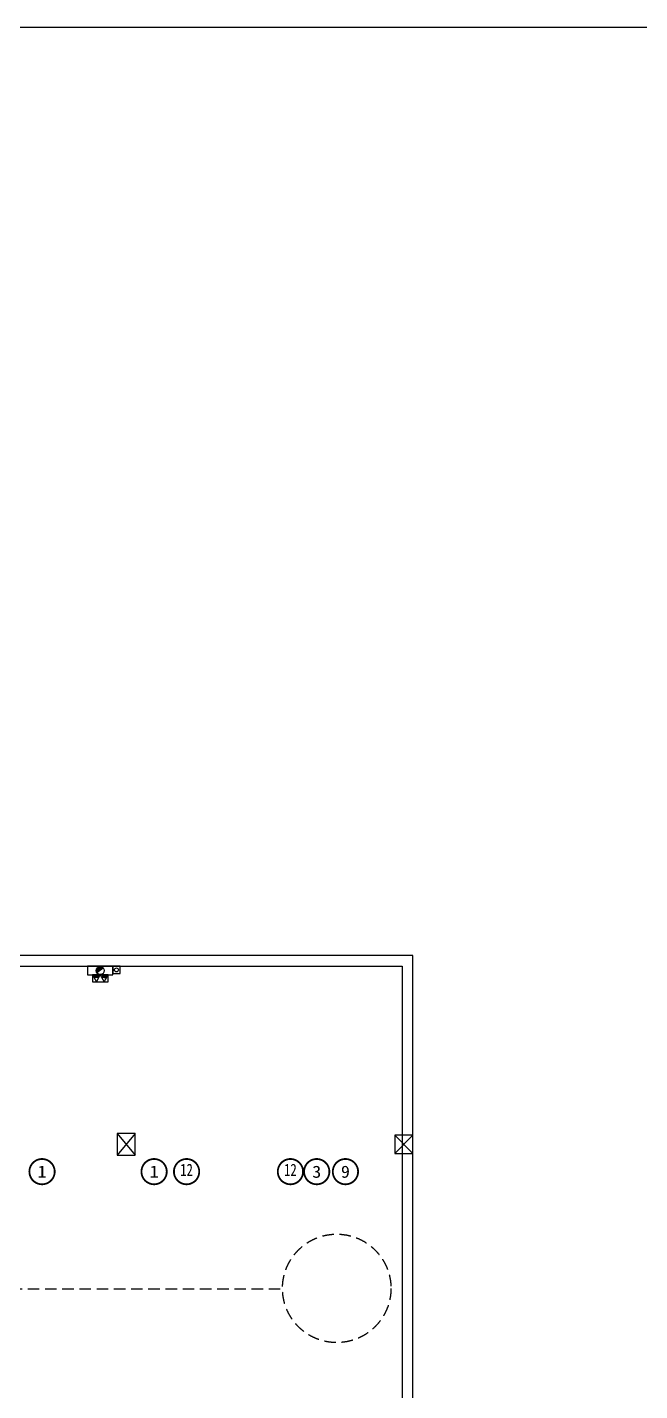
# Model space of a CAD drawing. Header units: millimetres. Extents: x -248992 to 1906102, y -24098 to 332602.
# Drawn here: x 893149 to 910092, y 294883 to 332602 of the extents above; entities that cross this region are included whole.
import ezdxf
from ezdxf.enums import TextEntityAlignment as Align

# ---------------------------------------------------------------- set-up
doc = ezdxf.new("R2010")
doc.units = ezdxf.units.MM
doc.header["$LTSCALE"] = 100
doc.linetypes.add('A6-DK-B1F$0$HIDDEN2', pattern=[4.7625, 3.175, -1.5875])
for name, color, linetype in [('A6-DK-B1F$0$A-TRACK', 77, 'A6-DK-B1F$0$HIDDEN2'), ('A6-W-B1$0$S-WALL-S', 4, 'Continuous'), ('TP-DK-1(xhs)$0$P-J-DIM-L', 70, 'Continuous'), ('TP-DK-1(xhs)$0$P-X-L', 240, 'Continuous'), ('TP-DK-1(xhs)$0$P-X-M', 2, 'Continuous'), ('TP-DK-1(xhs)$0$P-X-X', 1, 'Continuous'), ('xref(dwg引用图层)', 7, 'Continuous')]:
    doc.layers.add(name, color=color, linetype=linetype)
doc.layers.add('A6-W-B1$0$S-EDIT', color=241, linetype='Continuous', plot=False)
doc.layers.add('LVTRY', color=6, linetype='Continuous', lineweight=18)
doc.layers.add('PUB_TEXT', color=7, linetype='Continuous', lineweight=15)
doc.layers.add('yichutu', color=7, linetype='Continuous', true_color=0xffffff, plot=False)
doc.styles.add('-黑体', font='simhei.ttf')

# ---------------------------------------------------------------- blocks, each defined once
blk = doc.blocks.new('TP-DK-1(xhs)$0$PG01.1')
at = {"color": 1}
for p, q in [((108, 187), (0, 0)), ((80, 72), (66, 58)), ((89, 72), (66, 48)), ((99, 72), (66, 39)), ((109, 72), (66, 29)), ((118, 72), (66, 20)), ((128, 72), (66, 10)), ((138, 72), (66, 0)), ((147, 72), (76, 0)), ((150, 65), (85, 0)), ((150, 56), (94, 0)), ((150, 46), (104, 0)), ((216, 0), (108, 187)), ((150, 36), (114, 0)), ((150, 27), (123, 0)), ((150, 17), (133, 0)), ((150, 8), (142, 0)), ((324, 187), (216, 0)), ((296, 72), (282, 58)), ((305, 72), (282, 48)), ((315, 72), (282, 39)), ((325, 72), (282, 29)), ((334, 72), (282, 20)), ((344, 72), (282, 10)), ((354, 72), (282, 0)), ((363, 72), (292, 0)), ((366, 65), (301, 0)), ((366, 56), (310, 0)), ((366, 46), (320, 0)), ((432, 0), (324, 187)), ((366, 36), (330, 0)), ((366, 27), (339, 0)), ((366, 17), (349, 0)), ((366, 8), (358, 0))]:
    blk.add_line(p, q, dxfattribs=at)
at = {"color": 2}
for p, q in [((0, 0), (216, 0)), ((216, 0), (432, 0))]:
    blk.add_line(p, q, dxfattribs=at)
at = {"color": 1}
for points in [[(0, 0), (436, 0), (436, 190), (0, 190)], [(66, 72), (150, 72), (150, 0), (66, 0)], [(282, 72), (366, 72), (366, 0), (282, 0)]]:
    blk.add_lwpolyline(points, close=True, dxfattribs=at)
blk = doc.blocks.new('TP-DK-1(xhs)$0$PG02.4')
blk.add_hatch(color=1).paths.add_polyline_path([(265, 48, 0.699012), (461, 120, 0.141488), (444, 179)])
at = {"color": 1}
blk.add_line((265, 48), (444, 179), dxfattribs=at)
blk.add_lwpolyline([(0, 0), (700, 0), (700, 240), (0, 240)], close=True, dxfattribs=at)
blk.add_circle((350, 120), 111, dxfattribs=at)
blk = doc.blocks.new('TP-DK-1(xhs)')
at = {"layer": 'TP-DK-1(xhs)$0$P-J-DIM-L', "color": 8, "true_color": 0x808080}
blk.add_lwpolyline([(153300, 306625), (153300, 306425), (153500, 306425), (153500, 306625)], close=True, dxfattribs=at)
at = {"layer": 'TP-DK-1(xhs)$0$P-X-L'}
blk.add_circle((153400, 306525), 55, dxfattribs=at)
at = {"layer": 'TP-DK-1(xhs)$0$P-X-M', "extrusion": (0, 0, -1), "xscale": -1, "zscale": -1, "rotation": 180}
blk.add_blockref('TP-DK-1(xhs)$0$PG01.1', (-153168, 306385), dxfattribs=at)
at = {"layer": 'TP-DK-1(xhs)$0$P-X-X', "rotation": 180}
blk.add_blockref('TP-DK-1(xhs)$0$PG02.4', (153300, 306625), dxfattribs=at)
blk = doc.blocks.new('A6-W-B1$0$Z-2')
at = {"layer": 'A6-W-B1$0$S-EDIT'}
for p, q in [((72869, 44139), (73369, 43539)), ((73369, 44139), (72869, 43539))]:
    blk.add_line(p, q, dxfattribs=at)
at = {"layer": 'A6-W-B1$0$S-WALL-S', "color": 0, "linetype": 'ByBlock', "lineweight": -2}
blk.add_lwpolyline([(73369, 44139), (72869, 44139), (72869, 43539), (73369, 43539), (73369, 44139)], dxfattribs=at)
blk = doc.blocks.new('A6-W-B1$0$Z-3')
at = {"layer": 'A6-W-B1$0$S-EDIT'}
for p, q in [((-250, 250), (250, -250)), ((250, 250), (-250, -250))]:
    blk.add_line(p, q, dxfattribs=at)
at = {"layer": 'A6-W-B1$0$S-WALL-S', "color": 0, "linetype": 'ByBlock', "lineweight": -2}
blk.add_lwpolyline([(250, 250), (-250, 250), (-250, -250), (250, -250), (250, 250)], dxfattribs=at)
blk = doc.blocks.new('A6-W-B1', base_point=(85957, 40190))
at = {"layer": 'A6-W-B1$0$S-WALL-S'}
blk.add_lwpolyline([(235757, 346815), (247257, 346815), (247257, 323090, -0.414214), (233757, 309590), (232257, 309590), (232257, 306290), (232557, 306290), (232557, 309290), (233757, 309290, 0.414214), (247557, 323090), (247557, 347115), (235757, 347115), (235757, 346815)], format="xyb", dxfattribs=at)
for name, p in [('A6-W-B1$0$Z-2', (166503, 298050)), ('A6-W-B1$0$Z-3', (247307, 341890))]:
    blk.add_blockref(name, p, dxfattribs=at)
blk = doc.blocks.new('yct-1189-841-356700-252300-300-0.0')
at = {"layer": 'yichutu', "color": 7, "true_color": 0xffffff}
blk.add_lwpolyline([(0, 0), (0, 252300), (356700, 252300), (356700, 0)], close=True, dxfattribs=at)
blk = doc.blocks.new('A6-DK-B1F$0$gsethsergtyf')
at = {"layer": 'A6-DK-B1F$0$A-TRACK'}
blk.add_line((97131, 297700), (157993, 297700), dxfattribs=at)
blk.add_circle((159493, 297715, 0), 1500, dxfattribs=at)

msp = doc.modelspace()

# ---------------------------------------------------------------- linework, layer by layer
at = {"layer": 'LVTRY', "color": 6, "const_width": 50}
for points in [[(893907.6, 300943.8, 1), (893207.6, 300943.8, 1)], [(897007.6, 300943.8, 1), (896307.6, 300943.8, 1)], [(897905.9, 300943.8, 1), (897205.9, 300943.8, 1)], [(900778.7, 300943.8, 1), (900078.7, 300943.8, 1)], [(901506.1, 300943.8, 1), (900806.1, 300943.8, 1)], [(902300.4, 300943.8, 1), (901600.4, 300943.8, 1)]]:
    msp.add_lwpolyline(points, format="xyb", close=True, dxfattribs=at)

# ---------------------------------------------------------------- block references
msp.add_blockref('A6-DK-B1F$0$gsethsergtyf', (742216.9, 0))
at = {"layer": 'xref(dwg引用图层)'}
for name in ['A6-W-B1', 'TP-DK-1(xhs)']:
    msp.add_blockref(name, (742216.9, 0), dxfattribs=at)
at = {"layer": 'yichutu', "rotation": 90}
msp.add_blockref('yct-1189-841-356700-252300-300-0.0', (961206.7, -24097.9), dxfattribs=at)

# ---------------------------------------------------------------- texts
at = {"layer": 'PUB_TEXT', "color": 6, "style": '-黑体'}
for s, width, p, p2 in [('1', 1.065055, (893429.3, 300777.5), (893685.9, 300777.5)), ('1', 1.065055, (896529.3, 300777.5), (896785.9, 300777.5)), ('12', 0.726133, (897381, 300827.6), (897730.8, 300827.6)), ('12', 0.726133, (900253.7, 300827.6), (900603.6, 300827.6)), ('3', 1.032317, (901031.7, 300774.5), (901280.4, 300774.5)), ('9', 1.032317, (901826, 300774.5), (902074.7, 300774.5))]:
    msp.add_text(s, height=335, dxfattribs=dict(at, width=width)).set_placement(p, p2, align=Align.FIT)

doc.saveas('drawing.dxf')
